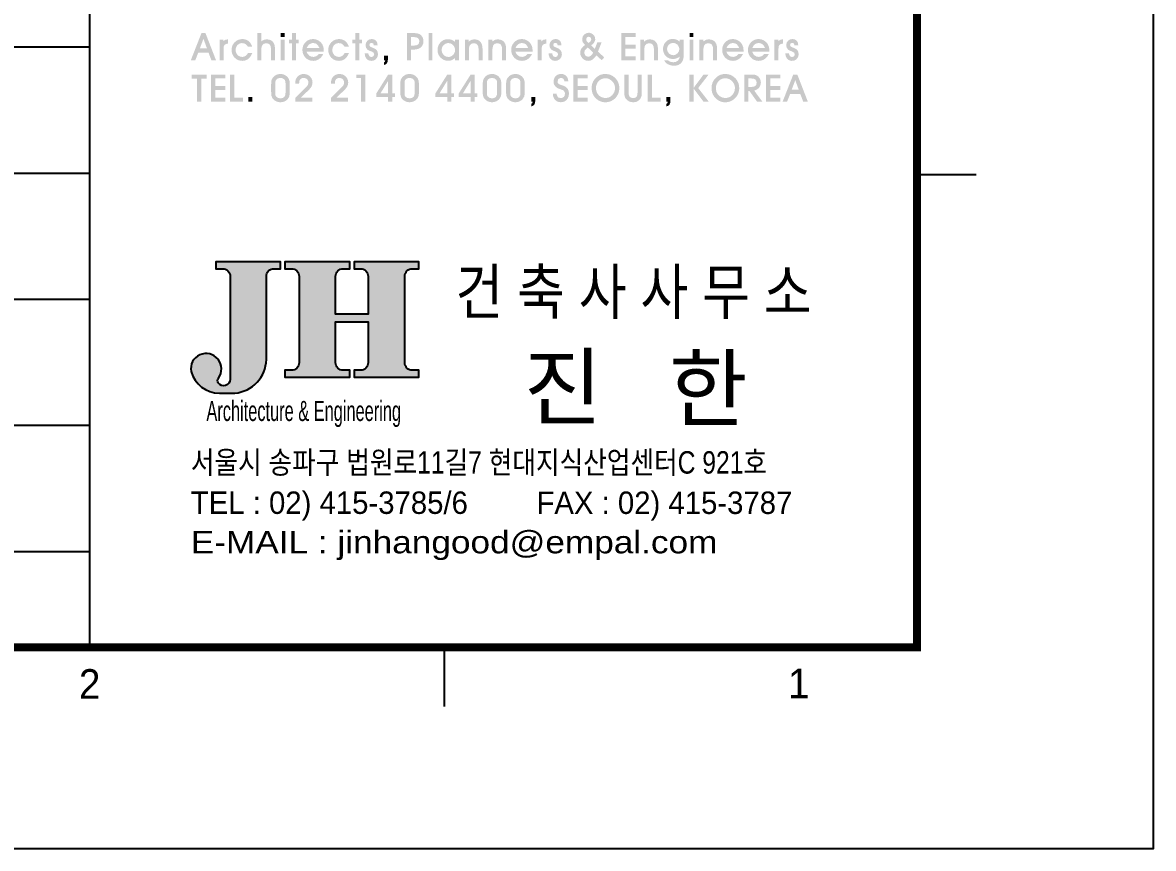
# Model space of a CAD drawing. Header units: millimetres. Extents: x -24416 to 92204, y -190080 to 23760.
# Drawn here: x 79967 to 83794, y -71280 to -68487 of the extents above; entities that cross this region are included whole.
import ezdxf
from ezdxf.enums import TextEntityAlignment as Align

# ---------------------------------------------------------------- set-up
doc = ezdxf.new("R2010")
doc.units = ezdxf.units.MM
doc.header["$LTSCALE"] = 50
for name, color, linetype in [('AA-BORD-FORM', 7, 'Continuous'), ('AA-BORD-TEXT', 3, 'Continuous'), ('itxt', 7, 'Continuous')]:
    doc.layers.add(name, color=color, linetype=linetype)
doc.styles.add('HAUD01', font='Dotum.ttf')
doc.styles.add('돋움', font='Dotum.ttf')

# ---------------------------------------------------------------- blocks, each defined once
blk = doc.blocks.new('XR-FORM 청주월명')
at = {"layer": 'AA-BORD-FORM'}
h = blk.add_hatch(color=256, dxfattribs=at)
h.paths.add_polyline_path([(760.801, 68.941), (760.459, 68.941), (759.556, 66.638), (759.937, 66.638), (760.192, 67.299), (761.057, 67.299), (761.304, 66.638), (761.696, 66.638)])
h.paths.add_polyline_path([(760.929, 67.649), (760.325, 67.649), (760.627, 68.465)], flags=16)
for points in [[(765.531, 67.69), (765.581, 67.873), (765.7, 68.019), (765.727, 68.035), (765.898, 68.084), (765.953, 68.087), (766.14, 68.049), (766.249, 67.957), (766.314, 67.815), (766.342, 67.62), (766.344, 67.541), (766.344, 66.638), (766.679, 66.638), (766.679, 67.641), (766.662, 67.848), (766.613, 68.025), (766.532, 68.171), (766.494, 68.218), (766.363, 68.326), (766.197, 68.392), (766.004, 68.416), (765.996, 68.416), (765.806, 68.394), (765.76, 68.381), (765.605, 68.299), (765.521, 68.234), (765.521, 68.941), (765.183, 68.941), (765.183, 66.638), (765.521, 66.638), (765.521, 67.435), (765.526, 67.639)], [(767.505, 68.941), (767.173, 68.941), (767.173, 68.612), (767.505, 68.612)], [(768.696, 68.383), (768.451, 68.383), (768.451, 68.941), (768.117, 68.941), (768.117, 68.383), (767.872, 68.383), (767.872, 68.074), (768.117, 68.074), (768.117, 66.638), (768.451, 66.638), (768.451, 68.074), (768.696, 68.074)], [(774.057, 68.383), (773.812, 68.383), (773.812, 68.941), (773.478, 68.941), (773.478, 68.383), (773.233, 68.383), (773.233, 68.074), (773.478, 68.074), (773.478, 66.638), (773.812, 66.638), (773.812, 68.074), (774.057, 68.074)], [(780.005, 68.941), (779.676, 68.941), (779.676, 66.638), (780.005, 66.638)], [(797.192, 67.962), (796.336, 67.962), (796.336, 68.609), (797.192, 68.609), (797.192, 68.941), (795.977, 68.941), (795.977, 66.638), (797.192, 66.638), (797.192, 66.986), (796.336, 66.986), (796.336, 67.63), (797.192, 67.63)], [(802.088, 68.941), (801.759, 68.941), (801.759, 68.612), (802.088, 68.612)], [(762.326, 67.609), (762.348, 67.818), (762.405, 67.94), (762.538, 68.027), (762.715, 68.06), (762.715, 68.416), (762.527, 68.394), (762.489, 68.381), (762.334, 68.28), (762.307, 68.234), (762.307, 68.383), (761.992, 68.383), (761.992, 66.638), (762.326, 66.638)], [(763.357, 67.421), (763.351, 67.516), (763.376, 67.704), (763.452, 67.864), (763.509, 67.935), (763.653, 68.044), (763.827, 68.093), (763.889, 68.098), (764.08, 68.071), (764.186, 68.025), (764.319, 67.905), (764.395, 67.788), (764.759, 67.788), (764.681, 67.973), (764.583, 68.128), (764.463, 68.256), (764.441, 68.275), (764.286, 68.37), (764.115, 68.424), (763.947, 68.441), (763.759, 68.424), (763.579, 68.375), (763.566, 68.37), (763.4, 68.28), (763.261, 68.161), (763.251, 68.15), (763.136, 67.997), (763.066, 67.859), (763.019, 67.679), (763.006, 67.511), (763.025, 67.329), (763.074, 67.166), (763.158, 67), (763.267, 66.866), (763.408, 66.744), (763.55, 66.668), (763.724, 66.614), (763.906, 66.597), (764.099, 66.614), (764.27, 66.671), (764.422, 66.763), (764.55, 66.883), (764.653, 67.032), (764.738, 67.209), (764.757, 67.258), (764.395, 67.258), (764.286, 67.1), (764.191, 67.016), (764.023, 66.943), (763.906, 66.929), (763.724, 66.959), (763.569, 67.046), (763.512, 67.098), (763.408, 67.247)], [(767.505, 68.383), (767.173, 68.383), (767.173, 66.638), (767.505, 66.638)], [(772.763, 68.128), (772.643, 68.256), (772.621, 68.275), (772.467, 68.37), (772.295, 68.424), (772.127, 68.441), (771.939, 68.424), (771.76, 68.375), (771.746, 68.37), (771.58, 68.28), (771.442, 68.161), (771.431, 68.15), (771.317, 67.997), (771.246, 67.859), (771.2, 67.679), (771.186, 67.511), (771.205, 67.329), (771.254, 67.166), (771.338, 67), (771.447, 66.866), (771.588, 66.744), (771.73, 66.668), (771.904, 66.614), (772.086, 66.597), (772.279, 66.614), (772.45, 66.671), (772.602, 66.763), (772.73, 66.883), (772.834, 67.032), (772.918, 67.209), (772.937, 67.258), (772.575, 67.258), (772.467, 67.1), (772.371, 67.016), (772.203, 66.943), (772.086, 66.929), (771.904, 66.959), (771.749, 67.046), (771.692, 67.098), (771.588, 67.247), (771.537, 67.421), (771.531, 67.516), (771.556, 67.704), (771.632, 67.864), (771.689, 67.935), (771.833, 68.044), (772.007, 68.093), (772.07, 68.098), (772.26, 68.071), (772.366, 68.025), (772.499, 67.905), (772.575, 67.788), (772.94, 67.788), (772.861, 67.973)], [(775.22, 68.307), (775.076, 68.405), (774.891, 68.443), (774.862, 68.443), (774.679, 68.413), (774.527, 68.321), (774.497, 68.294), (774.394, 68.144), (774.348, 67.968), (774.348, 67.921), (774.378, 67.736), (774.391, 67.704), (774.5, 67.56), (774.533, 67.53), (774.644, 67.467), (774.807, 67.405), (774.878, 67.378), (775.025, 67.28), (775.074, 67.136), (775.006, 66.978), (774.84, 66.915), (774.677, 66.981), (774.66, 67), (774.59, 67.163), (774.587, 67.228), (774.272, 67.228), (774.296, 67.03), (774.361, 66.864), (774.432, 66.766), (774.573, 66.654), (774.745, 66.603), (774.829, 66.597), (775.014, 66.622), (775.171, 66.703), (775.231, 66.755), (775.337, 66.902), (775.389, 67.073), (775.394, 67.149), (775.367, 67.345), (775.305, 67.475), (775.185, 67.592), (775.025, 67.679), (774.894, 67.728), (774.723, 67.807), (774.666, 67.938), (774.715, 68.074), (774.848, 68.122), (774.987, 68.074), (775.041, 67.919), (775.365, 67.919), (775.332, 68.114), (775.253, 68.269)], [(783.295, 68.041), (783.474, 68.087), (783.507, 68.087), (783.694, 68.052), (783.808, 67.959), (783.876, 67.818), (783.904, 67.62), (783.904, 67.565), (783.904, 66.638), (784.241, 66.638), (784.241, 67.63), (784.224, 67.84), (784.178, 68.016), (784.097, 68.163), (784.053, 68.218), (783.923, 68.324), (783.757, 68.389), (783.564, 68.416), (783.537, 68.416), (783.349, 68.389), (783.316, 68.378), (783.164, 68.296), (783.072, 68.226), (783.072, 68.383), (782.745, 68.383), (782.745, 66.638), (783.083, 66.638), (783.083, 67.435), (783.093, 67.66), (783.131, 67.834), (783.172, 67.929)], [(785.165, 67.929), (785.285, 68.041), (785.467, 68.087), (785.499, 68.087), (785.687, 68.052), (785.801, 67.959), (785.869, 67.818), (785.896, 67.62), (785.896, 67.565), (785.896, 66.638), (786.233, 66.638), (786.233, 67.63), (786.217, 67.84), (786.168, 68.016), (786.089, 68.163), (786.046, 68.218), (785.913, 68.324), (785.749, 68.389), (785.556, 68.416), (785.529, 68.416), (785.342, 68.389), (785.309, 68.378), (785.157, 68.296), (785.064, 68.226), (785.064, 68.383), (784.738, 68.383), (784.738, 66.638), (785.073, 66.638), (785.073, 67.435), (785.086, 67.66), (785.124, 67.834)], [(789.324, 67.94), (789.458, 68.027), (789.634, 68.06), (789.634, 68.416), (789.447, 68.394), (789.406, 68.381), (789.251, 68.28), (789.227, 68.234), (789.227, 68.383), (788.911, 68.383), (788.911, 66.638), (789.246, 66.638), (789.246, 67.609), (789.267, 67.818)], [(790.583, 67.679), (790.453, 67.728), (790.281, 67.807), (790.224, 67.938), (790.273, 68.074), (790.406, 68.122), (790.545, 68.074), (790.599, 67.919), (790.923, 67.919), (790.89, 68.114), (790.811, 68.269), (790.779, 68.307), (790.635, 68.405), (790.45, 68.443), (790.42, 68.443), (790.238, 68.413), (790.086, 68.321), (790.056, 68.294), (789.952, 68.144), (789.906, 67.968), (789.906, 67.921), (789.936, 67.736), (789.95, 67.704), (790.058, 67.56), (790.091, 67.53), (790.202, 67.467), (790.366, 67.405), (790.436, 67.378), (790.583, 67.28), (790.632, 67.136), (790.564, 66.978), (790.398, 66.915), (790.235, 66.981), (790.219, 67), (790.148, 67.163), (790.145, 67.228), (789.83, 67.228), (789.855, 67.03), (789.92, 66.864), (789.99, 66.766), (790.132, 66.654), (790.303, 66.603), (790.387, 66.597), (790.572, 66.622), (790.73, 66.703), (790.79, 66.755), (790.898, 66.902), (790.947, 67.073), (790.953, 67.149), (790.926, 67.345), (790.863, 67.475), (790.743, 67.592)], [(798.013, 67.929), (798.133, 68.041), (798.312, 68.087), (798.345, 68.087), (798.532, 68.052), (798.649, 67.959), (798.714, 67.818), (798.742, 67.62), (798.744, 67.565), (798.744, 66.638), (799.081, 66.638), (799.081, 67.63), (799.065, 67.84), (799.016, 68.016), (798.937, 68.163), (798.894, 68.218), (798.761, 68.324), (798.597, 68.389), (798.404, 68.416), (798.377, 68.416), (798.19, 68.389), (798.157, 68.378), (798.005, 68.296), (797.912, 68.226), (797.912, 68.383), (797.583, 68.383), (797.583, 66.638), (797.921, 66.638), (797.921, 67.435), (797.934, 67.66), (797.969, 67.834)], [(802.088, 68.383), (801.759, 68.383), (801.759, 66.638), (802.088, 66.638)], [(803.137, 68.041), (803.317, 68.087), (803.35, 68.087), (803.537, 68.052), (803.651, 67.959), (803.719, 67.818), (803.746, 67.62), (803.746, 67.565), (803.746, 66.638), (804.084, 66.638), (804.084, 67.63), (804.067, 67.84), (804.021, 68.016), (803.939, 68.163), (803.896, 68.218), (803.765, 68.324), (803.6, 68.389), (803.407, 68.416), (803.379, 68.416), (803.192, 68.389), (803.159, 68.378), (803.007, 68.296), (802.915, 68.226), (802.915, 68.383), (802.588, 68.383), (802.588, 66.638), (802.925, 66.638), (802.925, 67.435), (802.936, 67.66), (802.974, 67.834), (803.015, 67.929)], [(809.358, 67.94), (809.491, 68.027), (809.665, 68.06), (809.665, 68.416), (809.48, 68.394), (809.439, 68.381), (809.284, 68.28), (809.26, 68.234), (809.26, 68.383), (808.944, 68.383), (808.944, 66.638), (809.276, 66.638), (809.276, 67.609), (809.3, 67.818)], [(810.257, 67.938), (810.306, 68.074), (810.44, 68.122), (810.578, 68.074), (810.633, 67.919), (810.953, 67.919), (810.923, 68.114), (810.845, 68.269), (810.809, 68.307), (810.668, 68.405), (810.483, 68.443), (810.453, 68.443), (810.271, 68.413), (810.116, 68.321), (810.089, 68.294), (809.983, 68.144), (809.939, 67.968), (809.939, 67.921), (809.969, 67.736), (809.98, 67.704), (810.092, 67.56), (810.124, 67.53), (810.236, 67.467), (810.396, 67.405), (810.467, 67.378), (810.614, 67.28), (810.662, 67.136), (810.597, 66.978), (810.431, 66.915), (810.268, 66.981), (810.249, 67), (810.181, 67.163), (810.176, 67.228), (809.86, 67.228), (809.888, 67.03), (809.953, 66.864), (810.024, 66.766), (810.165, 66.654), (810.336, 66.603), (810.418, 66.597), (810.603, 66.622), (810.763, 66.703), (810.823, 66.755), (810.929, 66.902), (810.981, 67.073), (810.986, 67.149), (810.959, 67.345), (810.896, 67.475), (810.777, 67.592), (810.614, 67.679), (810.486, 67.728), (810.314, 67.807)], [(776.232, 66.687), (776.232, 67.038), (775.903, 67.038), (775.903, 66.638), (776.014, 66.638), (775.973, 66.51), (775.903, 66.47), (775.903, 66.244), (776.079, 66.317), (776.153, 66.391), (776.218, 66.546)], [(760.442, 65.105), (760.902, 65.105), (760.902, 65.442), (759.619, 65.442), (759.619, 65.105), (760.089, 65.105), (760.089, 63.139), (760.442, 63.139)], [(762.481, 65.442), (761.269, 65.442), (761.269, 63.139), (762.481, 63.139), (762.481, 63.485), (761.625, 63.485), (761.625, 64.132), (762.481, 64.132), (762.481, 64.463), (761.625, 64.463), (761.625, 65.108), (762.481, 65.108)], [(763.232, 65.442), (762.875, 65.442), (762.875, 63.139), (763.974, 63.139), (763.974, 63.485), (763.232, 63.485)], [(769.658, 65.263), (769.645, 65.276), (769.498, 65.39), (769.332, 65.461), (769.153, 65.488), (769.128, 65.488), (768.938, 65.469), (768.769, 65.407), (768.625, 65.306), (768.593, 65.273), (768.492, 65.135), (768.424, 64.972), (768.391, 64.784), (768.389, 64.689), (768.389, 64.667), (768.726, 64.667), (768.726, 64.719), (768.753, 64.915), (768.826, 65.045), (768.97, 65.135), (769.115, 65.154), (769.294, 65.116), (769.403, 65.042), (769.495, 64.89), (769.511, 64.762), (769.473, 64.588), (769.424, 64.504), (769.324, 64.387), (769.199, 64.259), (769.191, 64.249), (768.389, 63.471), (768.389, 63.139), (769.851, 63.139), (769.851, 63.476), (768.851, 63.476), (769.528, 64.123), (769.664, 64.27), (769.764, 64.414), (769.772, 64.431), (769.84, 64.607), (769.857, 64.765), (769.835, 64.947), (769.77, 65.113)], [(772.665, 65.276), (772.518, 65.39), (772.355, 65.461), (772.173, 65.488), (772.151, 65.488), (771.958, 65.469), (771.79, 65.407), (771.646, 65.306), (771.616, 65.273), (771.512, 65.135), (771.447, 64.972), (771.412, 64.784), (771.409, 64.689), (771.409, 64.667), (771.746, 64.667), (771.746, 64.719), (771.773, 64.915), (771.847, 65.045), (771.991, 65.135), (772.135, 65.154), (772.314, 65.116), (772.423, 65.042), (772.515, 64.89), (772.532, 64.762), (772.494, 64.588), (772.445, 64.504), (772.344, 64.387), (772.219, 64.259), (772.211, 64.249), (771.409, 63.471), (771.409, 63.139), (772.872, 63.139), (772.872, 63.476), (771.871, 63.476), (772.548, 64.123), (772.684, 64.27), (772.785, 64.414), (772.793, 64.431), (772.861, 64.607), (772.877, 64.765), (772.855, 64.947), (772.79, 65.113), (772.679, 65.263)], [(774.331, 65.437), (773.573, 65.437), (773.573, 65.135), (773.97, 65.135), (773.97, 63.139), (774.331, 63.139)], [(790.648, 64.673), (790.602, 64.751), (790.594, 64.841), (790.637, 65.023), (790.67, 65.072), (790.828, 65.154), (790.888, 65.157), (791.059, 65.102), (791.083, 65.078), (791.165, 64.923), (791.173, 64.855), (791.502, 64.855), (791.472, 65.053), (791.404, 65.219), (791.323, 65.325), (791.181, 65.428), (791.01, 65.483), (790.893, 65.491), (790.703, 65.469), (790.542, 65.398), (790.431, 65.309), (790.33, 65.167), (790.27, 64.996), (790.254, 64.825), (790.279, 64.637), (790.281, 64.632), (790.371, 64.469), (790.374, 64.466), (790.51, 64.344), (790.589, 64.295), (790.757, 64.219), (790.836, 64.197), (791.04, 64.118), (791.119, 64.069), (791.203, 63.928), (791.217, 63.814), (791.176, 63.631), (791.119, 63.547), (790.966, 63.46), (790.855, 63.447), (790.678, 63.49), (790.61, 63.547), (790.529, 63.699), (790.512, 63.827), (790.192, 63.827), (790.211, 63.631), (790.268, 63.463), (790.363, 63.316), (790.379, 63.3), (790.521, 63.186), (790.684, 63.12), (790.86, 63.099), (791.051, 63.12), (791.217, 63.188), (791.355, 63.297), (791.366, 63.308), (791.467, 63.452), (791.529, 63.618), (791.554, 63.808), (791.556, 63.846), (791.532, 64.036), (791.461, 64.202), (791.434, 64.246), (791.312, 64.374), (791.151, 64.469), (791.094, 64.493), (790.931, 64.545), (790.771, 64.599)], [(792.288, 65.108), (793.144, 65.108), (793.144, 65.442), (791.929, 65.442), (791.929, 63.139), (793.144, 63.139), (793.144, 63.485), (792.288, 63.485), (792.288, 64.132), (793.144, 64.132), (793.144, 64.463), (792.288, 64.463)], [(796.599, 65.442), (796.24, 65.442), (796.24, 63.988), (796.246, 63.773), (796.251, 63.68), (796.306, 63.498), (796.357, 63.408), (796.482, 63.27), (796.635, 63.172), (796.803, 63.118), (796.996, 63.096), (797.018, 63.096), (797.211, 63.12), (797.355, 63.177), (797.496, 63.283), (797.602, 63.408), (797.676, 63.574), (797.698, 63.667), (797.714, 63.833), (797.719, 63.988), (797.719, 65.442), (797.36, 65.442), (797.36, 63.982), (797.344, 63.759), (797.298, 63.607), (797.284, 63.58), (797.159, 63.476), (796.991, 63.449), (796.795, 63.482), (796.675, 63.58), (796.621, 63.718), (796.599, 63.925), (796.599, 63.982)], [(798.576, 65.442), (798.217, 65.442), (798.217, 63.139), (799.315, 63.139), (799.315, 63.485), (798.576, 63.485)], [(802.102, 64.257), (802.944, 63.139), (803.39, 63.139), (802.488, 64.3), (803.374, 65.442), (802.942, 65.442), (802.102, 64.311), (802.102, 65.442), (801.746, 65.442), (801.746, 63.139), (802.102, 63.139)], [(809.439, 64.463), (808.583, 64.463), (808.583, 65.108), (809.439, 65.108), (809.439, 65.442), (808.224, 65.442), (808.224, 63.139), (809.439, 63.139), (809.439, 63.485), (808.583, 63.485), (808.583, 64.132), (809.439, 64.132)], [(764.778, 63.555), (764.439, 63.555), (764.439, 63.139), (764.778, 63.139)], [(788.699, 63.536), (788.37, 63.536), (788.37, 63.139), (788.482, 63.139), (788.441, 63.012), (788.37, 62.971), (788.37, 62.745), (788.547, 62.819), (788.62, 62.892), (788.686, 63.047), (788.699, 63.188)], [(800.136, 63.536), (799.804, 63.536), (799.804, 63.139), (799.919, 63.139), (799.875, 63.012), (799.804, 62.971), (799.804, 62.745), (799.981, 62.819), (800.057, 62.892), (800.123, 63.047), (800.136, 63.188)]]:
    blk.add_hatch(color=256, dxfattribs=at).paths.add_polyline_path(points)
h = blk.add_hatch(color=256, dxfattribs=at)
h.paths.add_polyline_path([(779.219, 68.049), (779.247, 68.237), (779.247, 68.261), (779.222, 68.449), (779.162, 68.606), (779.048, 68.759), (778.929, 68.848), (778.76, 68.914), (778.684, 68.93), (778.518, 68.941), (778.385, 68.941), (777.841, 68.941), (777.841, 66.638), (778.195, 66.638), (778.195, 67.552), (778.445, 67.552), (778.646, 67.568), (778.823, 67.62), (778.972, 67.701), (779.032, 67.75), (779.149, 67.889)])
h.paths.add_polyline_path([(778.195, 68.609), (778.434, 68.609), (778.64, 68.585), (778.776, 68.522), (778.871, 68.386), (778.891, 68.242), (778.85, 68.057), (778.776, 67.97), (778.632, 67.908), (778.423, 67.889), (778.195, 67.889)], flags=16)
h = blk.add_hatch(color=256, dxfattribs=at)
h.paths.add_polyline_path([(793.432, 67.91), (793.59, 68.038), (793.693, 68.158), (793.767, 68.326), (793.777, 68.424), (793.748, 68.604), (793.661, 68.761), (793.614, 68.81), (793.465, 68.922), (793.294, 68.971), (793.242, 68.973), (793.057, 68.946), (792.897, 68.867), (792.831, 68.81), (792.728, 68.663), (792.676, 68.489), (792.671, 68.408), (792.706, 68.228), (792.728, 68.177), (792.826, 68.035), (792.921, 67.94), (792.758, 67.815), (792.636, 67.685), (792.603, 67.633), (792.53, 67.467), (792.508, 67.288), (792.53, 67.106), (792.598, 66.94), (792.704, 66.804), (792.848, 66.687), (793.011, 66.619), (793.187, 66.597), (793.367, 66.622), (793.535, 66.701), (793.546, 66.709), (793.674, 66.818), (793.799, 66.964), (793.864, 67.065), (794.327, 66.652), (794.541, 66.896), (794.006, 67.378), (794.318, 68.166), (793.957, 68.166), (793.739, 67.606)])
h.paths.add_polyline_path([(793.152, 67.723), (793.603, 67.291), (793.497, 67.119), (793.413, 67.032), (793.247, 66.953), (793.187, 66.948), (793.011, 66.994), (792.946, 67.049), (792.861, 67.206), (792.853, 67.293), (792.894, 67.473), (792.921, 67.519), (793.038, 67.641)], flags=16)
h.paths.add_polyline_path([(793.201, 68.112), (793.062, 68.248), (793.049, 68.269), (793.008, 68.424), (793.073, 68.585), (793.228, 68.642), (793.383, 68.576), (793.446, 68.419), (793.389, 68.258), (793.253, 68.144)], flags=16)
h = blk.add_hatch(color=256, dxfattribs=at)
h.paths.add_polyline_path([(770.327, 68.335), (770.153, 68.405), (769.971, 68.438), (769.895, 68.441), (769.707, 68.422), (769.541, 68.37), (769.384, 68.28), (769.245, 68.158), (769.131, 68.006), (769.063, 67.864), (769.014, 67.688), (769, 67.516), (769.019, 67.331), (769.068, 67.168), (769.153, 67.002), (769.261, 66.866), (769.405, 66.744), (769.552, 66.668), (769.726, 66.614), (769.914, 66.597), (770.101, 66.614), (770.275, 66.671), (770.411, 66.747), (770.55, 66.861), (770.667, 67.002), (770.759, 67.168), (770.379, 67.168), (770.243, 67.04), (770.183, 67), (770.006, 66.94), (769.914, 66.934), (769.729, 66.962), (769.574, 67.049), (769.452, 67.179), (769.365, 67.345), (769.354, 67.383), (770.814, 67.383), (770.814, 67.448), (770.8, 67.644), (770.776, 67.772), (770.708, 67.948), (770.659, 68.035), (770.542, 68.18), (770.398, 68.294)])
h.paths.add_polyline_path([(769.916, 68.106), (770.101, 68.074), (770.221, 68.008), (770.338, 67.883), (770.43, 67.709), (770.436, 67.693), (769.37, 67.693), (769.462, 67.867), (769.589, 68.002), (769.756, 68.084)], flags=16)
h = blk.add_hatch(color=256, dxfattribs=at)
h.paths.add_polyline_path([(782.248, 68.383), (781.916, 68.383), (781.916, 68.207), (781.748, 68.318), (781.606, 68.383), (781.427, 68.427), (781.332, 68.432), (781.139, 68.416), (780.976, 68.37), (780.818, 68.28), (780.687, 68.166), (780.573, 68.019), (780.497, 67.872), (780.448, 67.693), (780.435, 67.522), (780.451, 67.331), (780.503, 67.157), (780.584, 67.002), (780.693, 66.869), (780.834, 66.752), (780.989, 66.668), (781.163, 66.619), (781.348, 66.603), (781.533, 66.627), (781.609, 66.652), (781.764, 66.728), (781.908, 66.828), (781.908, 66.638), (782.248, 66.638)])
h.paths.add_polyline_path([(781.275, 68.095), (781.359, 68.101), (781.536, 68.071), (781.693, 67.984), (781.75, 67.932), (781.856, 67.785), (781.914, 67.614), (781.922, 67.503), (781.892, 67.326), (781.808, 67.166), (781.75, 67.098), (781.601, 66.986), (781.432, 66.932), (781.362, 66.926), (781.18, 66.953), (781.022, 67.038), (780.951, 67.098), (780.845, 67.244), (780.791, 67.416), (780.783, 67.524), (780.81, 67.707), (780.891, 67.867), (780.954, 67.938), (781.103, 68.044)], flags=16)
h = blk.add_hatch(color=256, dxfattribs=at)
h.paths.add_polyline_path([(788.373, 67.948), (788.324, 68.035), (788.204, 68.18), (788.06, 68.294), (787.99, 68.335), (787.818, 68.405), (787.636, 68.438), (787.557, 68.441), (787.37, 68.422), (787.207, 68.37), (787.049, 68.28), (786.91, 68.158), (786.796, 68.006), (786.725, 67.864), (786.679, 67.688), (786.666, 67.516), (786.685, 67.331), (786.731, 67.168), (786.818, 67.002), (786.924, 66.866), (787.071, 66.744), (787.215, 66.668), (787.389, 66.614), (787.576, 66.597), (787.764, 66.614), (787.938, 66.671), (788.077, 66.747), (788.212, 66.861), (788.329, 67.002), (788.425, 67.168), (788.041, 67.168), (787.908, 67.04), (787.845, 67), (787.669, 66.94), (787.576, 66.934), (787.394, 66.962), (787.237, 67.049), (787.114, 67.179), (787.03, 67.345), (787.016, 67.383), (788.476, 67.383), (788.476, 67.448), (788.465, 67.644), (788.441, 67.772)])
h.paths.add_polyline_path([(787.128, 67.867), (787.245, 67.995), (787.258, 68.006), (787.421, 68.084), (787.579, 68.106), (787.764, 68.074), (787.886, 68.008), (788, 67.883), (788.093, 67.709), (788.101, 67.693), (787.035, 67.693)], flags=16)
h = blk.add_hatch(color=256, dxfattribs=at)
h.paths.add_polyline_path([(801.262, 68.383), (800.919, 68.383), (800.919, 68.228), (800.751, 68.343), (800.625, 68.402), (800.449, 68.443), (800.354, 68.449), (800.158, 68.432), (800.008, 68.389), (799.851, 68.299), (799.745, 68.201), (799.631, 68.055), (799.571, 67.929), (799.524, 67.75), (799.511, 67.601), (799.53, 67.41), (799.584, 67.239), (799.677, 67.087), (799.753, 66.997), (799.891, 66.883), (800.052, 66.804), (800.229, 66.763), (800.373, 66.752), (800.549, 66.777), (800.669, 66.815), (800.843, 66.902), (800.933, 66.978), (800.884, 66.79), (800.789, 66.644), (800.751, 66.606), (800.601, 66.516), (800.416, 66.48), (800.389, 66.48), (800.196, 66.499), (800.12, 66.524), (799.962, 66.619), (799.932, 66.654), (799.601, 66.654), (799.69, 66.502), (799.824, 66.374), (799.927, 66.312), (800.09, 66.241), (800.272, 66.2), (800.454, 66.19), (800.653, 66.206), (800.827, 66.26), (800.973, 66.35), (801.052, 66.426), (801.15, 66.559), (801.215, 66.722), (801.253, 66.907), (801.262, 67.062)])
h.paths.add_polyline_path([(800.84, 67.81), (800.889, 67.636), (800.892, 67.581), (800.857, 67.41), (800.756, 67.255), (800.734, 67.233), (800.579, 67.122), (800.411, 67.079), (800.384, 67.076), (800.204, 67.108), (800.049, 67.198), (800.011, 67.233), (799.902, 67.383), (799.856, 67.557), (799.853, 67.603), (799.886, 67.783), (799.981, 67.938), (800.008, 67.965), (800.158, 68.071), (800.332, 68.114), (800.375, 68.114), (800.549, 68.082), (800.704, 67.987), (800.734, 67.959)], flags=16)
h = blk.add_hatch(color=256, dxfattribs=at)
h.paths.add_polyline_path([(806.223, 67.948), (806.174, 68.035), (806.054, 68.18), (805.91, 68.294), (805.84, 68.335), (805.668, 68.405), (805.486, 68.438), (805.41, 68.441), (805.22, 68.422), (805.057, 68.37), (804.899, 68.28), (804.76, 68.158), (804.646, 68.006), (804.576, 67.864), (804.529, 67.688), (804.516, 67.516), (804.535, 67.331), (804.584, 67.168), (804.668, 67.002), (804.777, 66.866), (804.921, 66.744), (805.065, 66.668), (805.242, 66.614), (805.426, 66.597), (805.614, 66.614), (805.788, 66.671), (805.927, 66.747), (806.063, 66.861), (806.18, 67.002), (806.275, 67.168), (805.891, 67.168), (805.758, 67.04), (805.696, 67), (805.522, 66.94), (805.426, 66.934), (805.244, 66.962), (805.087, 67.049), (804.967, 67.179), (804.88, 67.345), (804.866, 67.383), (806.326, 67.383), (806.326, 67.448), (806.315, 67.644), (806.291, 67.772)])
h.paths.add_polyline_path([(804.978, 67.867), (805.098, 67.995), (805.108, 68.006), (805.272, 68.084), (805.429, 68.106), (805.614, 68.074), (805.736, 68.008), (805.851, 67.883), (805.943, 67.709), (805.951, 67.693), (804.886, 67.693)], flags=16)
h = blk.add_hatch(color=256, dxfattribs=at)
h.paths.add_polyline_path([(808.471, 67.772), (808.406, 67.948), (808.357, 68.035), (808.238, 68.18), (808.093, 68.294), (808.023, 68.335), (807.849, 68.405), (807.667, 68.438), (807.59, 68.441), (807.403, 68.422), (807.24, 68.37), (807.082, 68.28), (806.943, 68.158), (806.829, 68.006), (806.759, 67.864), (806.712, 67.688), (806.696, 67.516), (806.715, 67.331), (806.764, 67.168), (806.851, 67.002), (806.957, 66.866), (807.101, 66.744), (807.248, 66.668), (807.422, 66.614), (807.61, 66.597), (807.797, 66.614), (807.971, 66.671), (808.107, 66.747), (808.246, 66.861), (808.363, 67.002), (808.458, 67.168), (808.074, 67.168), (807.941, 67.04), (807.879, 67), (807.702, 66.94), (807.61, 66.934), (807.425, 66.962), (807.27, 67.049), (807.147, 67.179), (807.063, 67.345), (807.049, 67.383), (808.509, 67.383), (808.509, 67.448), (808.496, 67.644)])
h.paths.add_polyline_path([(807.069, 67.693), (807.161, 67.867), (807.278, 67.995), (807.291, 68.006), (807.452, 68.084), (807.612, 68.106), (807.797, 68.074), (807.919, 68.008), (808.034, 67.883), (808.126, 67.709), (808.131, 67.693)], flags=16)
h = blk.add_hatch(color=256, dxfattribs=at)
h.paths.add_polyline_path([(767.929, 64.637), (767.918, 64.836), (767.902, 64.928), (767.834, 65.105), (767.801, 65.154), (767.676, 65.295), (767.527, 65.398), (767.519, 65.401), (767.35, 65.466), (767.163, 65.488), (767.146, 65.488), (766.956, 65.469), (766.785, 65.415), (766.774, 65.409), (766.619, 65.306), (766.494, 65.173), (766.404, 65.012), (766.377, 64.915), (766.361, 64.749), (766.358, 64.624), (766.358, 63.955), (766.366, 63.751), (766.382, 63.645), (766.448, 63.468), (766.488, 63.408), (766.619, 63.275), (766.774, 63.18), (766.945, 63.118), (767.133, 63.096), (767.146, 63.096), (767.334, 63.118), (767.508, 63.177), (767.519, 63.183), (767.676, 63.283), (767.798, 63.416), (767.883, 63.582), (767.902, 63.65), (767.926, 63.824), (767.929, 63.941)])
h.paths.add_polyline_path([(766.711, 64.686), (766.722, 64.86), (766.766, 64.983), (766.902, 65.102), (766.921, 65.11), (767.097, 65.154), (767.141, 65.154), (767.326, 65.124), (767.364, 65.108), (767.505, 64.991), (767.516, 64.977), (767.562, 64.852), (767.573, 64.686), (767.573, 63.895), (767.546, 63.694), (767.468, 63.547), (767.326, 63.455), (767.138, 63.427), (766.953, 63.46), (766.918, 63.476), (766.771, 63.591), (766.76, 63.604), (766.717, 63.716), (766.711, 63.846)], flags=16)
h = blk.add_hatch(color=256, dxfattribs=at)
h.paths.add_polyline_path([(776.596, 65.442), (776.262, 65.442), (775.256, 63.846), (775.256, 63.536), (776.256, 63.536), (776.256, 63.139), (776.596, 63.139), (776.596, 63.536), (776.827, 63.536), (776.827, 63.86), (776.596, 63.86)])
h.paths.add_polyline_path([(776.256, 64.912), (776.256, 63.86), (775.615, 63.86)], flags=16)
h = blk.add_hatch(color=256, dxfattribs=at)
h.paths.add_polyline_path([(778.605, 65.295), (778.453, 65.398), (778.447, 65.401), (778.276, 65.466), (778.089, 65.488), (778.075, 65.488), (777.885, 65.469), (777.711, 65.415), (777.702, 65.409), (777.545, 65.306), (777.422, 65.173), (777.333, 65.012), (777.306, 64.915), (777.287, 64.749), (777.284, 64.624), (777.284, 63.955), (777.295, 63.751), (777.308, 63.645), (777.376, 63.468), (777.417, 63.408), (777.548, 63.275), (777.702, 63.18), (777.874, 63.118), (778.061, 63.096), (778.075, 63.096), (778.263, 63.118), (778.437, 63.177), (778.447, 63.183), (778.605, 63.283), (778.727, 63.416), (778.812, 63.582), (778.831, 63.65), (778.855, 63.824), (778.858, 63.941), (778.858, 64.637), (778.847, 64.836), (778.831, 64.928), (778.763, 65.105), (778.73, 65.154)])
h.paths.add_polyline_path([(778.069, 65.154), (778.254, 65.124), (778.292, 65.108), (778.434, 64.991), (778.445, 64.977), (778.491, 64.852), (778.499, 64.686), (778.499, 63.895), (778.475, 63.694), (778.397, 63.547), (778.254, 63.455), (778.067, 63.427), (777.882, 63.46), (777.844, 63.476), (777.7, 63.591), (777.689, 63.604), (777.645, 63.716), (777.64, 63.846), (777.64, 64.686), (777.648, 64.86), (777.694, 64.983), (777.83, 65.102), (777.849, 65.11), (778.026, 65.154)], flags=16)
h = blk.add_hatch(color=256, dxfattribs=at)
h.paths.add_polyline_path([(781.593, 65.442), (781.261, 65.442), (780.253, 63.846), (780.253, 63.536), (781.253, 63.536), (781.253, 63.139), (781.593, 63.139), (781.593, 63.536), (781.824, 63.536), (781.824, 63.86), (781.593, 63.86)])
h.paths.add_polyline_path([(781.253, 64.912), (781.253, 63.86), (780.611, 63.86)], flags=16)
h = blk.add_hatch(color=256, dxfattribs=at)
h.paths.add_polyline_path([(783.572, 65.442), (783.238, 65.442), (782.232, 63.846), (782.232, 63.536), (783.232, 63.536), (783.232, 63.139), (783.572, 63.139), (783.572, 63.536), (783.8, 63.536), (783.8, 63.86), (783.572, 63.86)])
h.paths.add_polyline_path([(783.232, 64.912), (783.232, 63.86), (782.588, 63.86)], flags=16)
h = blk.add_hatch(color=256, dxfattribs=at)
h.paths.add_polyline_path([(785.736, 65.105), (785.703, 65.154), (785.578, 65.295), (785.429, 65.398), (785.423, 65.401), (785.252, 65.466), (785.064, 65.488), (785.048, 65.488), (784.858, 65.469), (784.687, 65.415), (784.676, 65.409), (784.521, 65.306), (784.398, 65.173), (784.309, 65.012), (784.281, 64.915), (784.262, 64.749), (784.26, 64.624), (784.26, 63.955), (784.268, 63.751), (784.284, 63.645), (784.352, 63.468), (784.39, 63.408), (784.521, 63.275), (784.676, 63.18), (784.85, 63.118), (785.034, 63.096), (785.048, 63.096), (785.236, 63.118), (785.41, 63.177), (785.423, 63.183), (785.578, 63.283), (785.7, 63.416), (785.788, 63.582), (785.804, 63.65), (785.828, 63.824), (785.834, 63.941), (785.834, 64.637), (785.82, 64.836), (785.804, 64.928)])
h.paths.add_polyline_path([(784.67, 64.983), (784.806, 65.102), (784.822, 65.11), (784.999, 65.154), (785.043, 65.154), (785.227, 65.124), (785.266, 65.108), (785.41, 64.991), (785.421, 64.977), (785.464, 64.852), (785.475, 64.686), (785.475, 63.895), (785.448, 63.694), (785.37, 63.547), (785.227, 63.455), (785.04, 63.427), (784.855, 63.46), (784.82, 63.476), (784.676, 63.591), (784.665, 63.604), (784.621, 63.716), (784.613, 63.846), (784.613, 64.686), (784.624, 64.86)], flags=16)
h = blk.add_hatch(color=256, dxfattribs=at)
h.paths.add_polyline_path([(787.715, 65.105), (787.68, 65.154), (787.557, 65.295), (787.405, 65.398), (787.4, 65.401), (787.228, 65.466), (787.041, 65.488), (787.027, 65.488), (786.837, 65.469), (786.663, 65.415), (786.652, 65.409), (786.497, 65.306), (786.375, 65.173), (786.285, 65.012), (786.258, 64.915), (786.239, 64.749), (786.236, 64.624), (786.236, 63.955), (786.244, 63.751), (786.261, 63.645), (786.329, 63.468), (786.369, 63.408), (786.5, 63.275), (786.652, 63.18), (786.826, 63.118), (787.014, 63.096), (787.027, 63.096), (787.215, 63.118), (787.386, 63.177), (787.4, 63.183), (787.555, 63.283), (787.676, 63.416), (787.764, 63.582), (787.783, 63.65), (787.805, 63.824), (787.81, 63.941), (787.81, 64.637), (787.799, 64.836), (787.783, 64.928)])
h.paths.add_polyline_path([(786.647, 64.983), (786.783, 65.102), (786.799, 65.11), (786.976, 65.154), (787.019, 65.154), (787.204, 65.124), (787.242, 65.108), (787.386, 64.991), (787.397, 64.977), (787.443, 64.852), (787.451, 64.686), (787.451, 63.895), (787.427, 63.694), (787.348, 63.55), (787.345, 63.544), (787.207, 63.455), (787.016, 63.427), (786.834, 63.46), (786.796, 63.476), (786.652, 63.591), (786.641, 63.604), (786.598, 63.716), (786.592, 63.846), (786.592, 64.686), (786.6, 64.86)], flags=16)
h = blk.add_hatch(color=256, dxfattribs=at)
h.paths.add_polyline_path([(795.313, 65.276), (795.158, 65.371), (795.082, 65.407), (794.908, 65.458), (794.723, 65.485), (794.636, 65.488), (794.446, 65.475), (794.267, 65.431), (794.196, 65.407), (794.033, 65.32), (793.883, 65.208), (793.829, 65.154), (793.704, 65.012), (793.603, 64.857), (793.56, 64.765), (793.503, 64.588), (793.476, 64.403), (793.47, 64.306), (793.484, 64.118), (793.522, 63.936), (793.544, 63.862), (793.622, 63.691), (793.726, 63.536), (793.764, 63.493), (793.902, 63.36), (794.055, 63.251), (794.155, 63.196), (794.329, 63.134), (794.511, 63.099), (794.634, 63.093), (794.821, 63.107), (795.001, 63.153), (795.112, 63.194), (795.27, 63.281), (795.419, 63.395), (795.509, 63.482), (795.623, 63.631), (795.713, 63.795), (795.735, 63.852), (795.786, 64.028), (795.811, 64.213), (795.816, 64.306), (795.8, 64.496), (795.757, 64.675), (795.724, 64.765), (795.64, 64.928), (795.528, 65.078), (795.46, 65.151)])
h.paths.add_polyline_path([(794.634, 65.124), (794.824, 65.105), (794.955, 65.061), (795.107, 64.969), (795.224, 64.86), (795.338, 64.713), (795.392, 64.602), (795.441, 64.425), (795.452, 64.308), (795.433, 64.118), (795.381, 63.947), (795.292, 63.792), (795.216, 63.699), (795.074, 63.582), (794.914, 63.501), (794.737, 63.46), (794.634, 63.455), (794.452, 63.479), (794.327, 63.523), (794.166, 63.615), (794.063, 63.705), (793.951, 63.852), (793.894, 63.977), (793.848, 64.153), (793.837, 64.303), (793.859, 64.488), (793.9, 64.618), (793.987, 64.784), (794.079, 64.893), (794.223, 65.012), (794.335, 65.07), (794.511, 65.116)], flags=16)
h = blk.add_hatch(color=256, dxfattribs=at)
h.paths.add_polyline_path([(805.959, 64.306), (805.946, 64.496), (805.902, 64.675), (805.867, 64.765), (805.785, 64.928), (805.674, 65.078), (805.606, 65.151), (805.459, 65.276), (805.301, 65.371), (805.228, 65.407), (805.054, 65.458), (804.866, 65.485), (804.782, 65.488), (804.592, 65.475), (804.412, 65.431), (804.342, 65.407), (804.179, 65.32), (804.029, 65.208), (803.975, 65.154), (803.847, 65.012), (803.749, 64.857), (803.706, 64.765), (803.649, 64.588), (803.619, 64.403), (803.616, 64.306), (803.63, 64.118), (803.665, 63.936), (803.689, 63.862), (803.768, 63.691), (803.871, 63.536), (803.91, 63.493), (804.048, 63.36), (804.198, 63.251), (804.301, 63.196), (804.472, 63.134), (804.654, 63.099), (804.779, 63.093), (804.967, 63.107), (805.146, 63.153), (805.255, 63.194), (805.416, 63.281), (805.562, 63.395), (805.655, 63.482), (805.769, 63.631), (805.856, 63.795), (805.881, 63.852), (805.932, 64.028), (805.957, 64.213)])
h.paths.add_polyline_path([(803.983, 64.303), (804.005, 64.488), (804.045, 64.618), (804.132, 64.784), (804.225, 64.893), (804.369, 65.012), (804.478, 65.07), (804.657, 65.116), (804.779, 65.124), (804.97, 65.105), (805.1, 65.061), (805.253, 64.969), (805.369, 64.86), (805.484, 64.713), (805.538, 64.602), (805.587, 64.425), (805.595, 64.308), (805.579, 64.118), (805.524, 63.947), (805.437, 63.792), (805.361, 63.699), (805.22, 63.582), (805.059, 63.501), (804.883, 63.46), (804.779, 63.455), (804.597, 63.479), (804.472, 63.523), (804.312, 63.615), (804.206, 63.705), (804.094, 63.852), (804.037, 63.977), (803.994, 64.153)], flags=16)
h = blk.add_hatch(color=256, dxfattribs=at)
h.paths.add_polyline_path([(807.414, 64.156), (807.563, 64.257), (807.65, 64.346), (807.74, 64.501), (807.786, 64.678), (807.789, 64.762), (807.767, 64.947), (807.702, 65.105), (807.59, 65.257), (807.468, 65.347), (807.302, 65.415), (807.223, 65.431), (807.06, 65.442), (806.927, 65.442), (806.386, 65.442), (806.386, 63.139), (806.737, 63.139), (806.737, 64.053), (806.824, 64.053), (807.474, 63.139), (807.925, 63.139), (807.229, 64.077)])
h.paths.add_polyline_path([(806.962, 64.39), (806.737, 64.39), (806.737, 65.108), (806.976, 65.108), (807.183, 65.086), (807.319, 65.023), (807.411, 64.887), (807.433, 64.741), (807.392, 64.556), (807.316, 64.471), (807.172, 64.409)], flags=16)
h = blk.add_hatch(color=256, dxfattribs=at)
h.paths.add_polyline_path([(810.875, 65.442), (810.532, 65.442), (809.629, 63.139), (810.007, 63.139), (810.266, 63.797), (811.127, 63.797), (811.377, 63.139), (811.769, 63.139)])
h.paths.add_polyline_path([(810.396, 64.151), (810.701, 64.963), (811, 64.151)], flags=16)
h = blk.add_hatch(color=256, dxfattribs=at)
h.paths.add_polyline_path([(765.951, 48.38, -0.414214), (766.591, 49.02), (767.143, 49.02), (767.143, 49.589), (761.668, 49.589), (761.668, 49.02), (762.252, 49.02, -0.414214), (762.892, 48.38), (762.892, 39.67, -0.741527), (761.883, 39.363, -0.317836), (761.893, 39.774, 1.378533), (759.56, 40.563), (759.56, 40.536, 0.039445), (759.578, 40.333, 0.334706), (761.979, 38.498), (763.288, 38.498, 0.380635), (765.951, 41.341)])
h.paths.add_polyline_path([(771.813, 44.534), (774.56, 44.534), (774.56, 41.069, -0.414214), (773.92, 40.429), (773.368, 40.429), (773.368, 39.86), (778.851, 39.86), (778.851, 40.429), (778.299, 40.429, -0.414214), (777.659, 41.069), (777.659, 48.38, -0.414214), (778.299, 49.02), (778.851, 49.02), (778.851, 49.589), (773.368, 49.589), (773.368, 49.02), (773.92, 49.02, -0.414214), (774.56, 48.38), (774.56, 45.17), (771.813, 45.17), (771.813, 48.38, -0.414214), (772.453, 49.02), (773.005, 49.02), (773.005, 49.589), (767.522, 49.589), (767.522, 49.02), (768.074, 49.02, -0.414214), (768.714, 48.38), (768.714, 41.069, -0.414214), (768.074, 40.429), (767.522, 40.429), (767.522, 39.86), (773.005, 39.86), (773.005, 40.429), (772.453, 40.429, -0.414214), (771.813, 41.069)])
at = {"layer": 'AA-BORD-FORM', "color": 2}
for p, q in [((751, 577), (751, 17)), ((821, 57), (826, 57)), ((781, 17), (781, 12))]:
    blk.add_line(p, q, dxfattribs=at)
at = {"layer": 'AA-BORD-FORM', "color": 1}
blk.add_lwpolyline([(0, 0), (841, 0), (841, 594), (0, 594)], close=True, dxfattribs=at)
at = {"layer": 'AA-BORD-FORM', "color": 2, "const_width": 0.682}
blk.add_lwpolyline([(21, 17), (21, 577), (821, 577), (821, 17)], close=True, dxfattribs=at)
at = {"layer": 'AA-BORD-FORM'}
for points in [[(765.951, 48.38, -0.414214), (766.591, 49.02), (767.143, 49.02), (767.143, 49.589), (761.668, 49.589), (761.668, 49.02), (762.252, 49.02, -0.414214), (762.892, 48.38), (762.892, 39.67, -0.741527), (761.883, 39.363, -0.317836), (761.893, 39.774, 1.516378), (759.578, 40.333, 0.334706), (761.979, 38.498), (763.288, 38.498, 0.380635), (765.951, 41.341)], [(777.659, 48.38, -0.414214), (778.299, 49.02), (778.851, 49.02), (778.851, 49.589), (773.368, 49.589), (773.368, 49.02), (773.92, 49.02, -0.414214), (774.56, 48.38), (774.56, 45.17), (771.813, 45.17), (771.813, 48.38, -0.414214), (772.453, 49.02), (773.005, 49.02), (773.005, 49.589), (767.522, 49.589), (767.522, 49.02), (768.074, 49.02, -0.414214), (768.714, 48.38), (768.714, 41.069, -0.414214), (768.074, 40.429), (767.522, 40.429), (767.522, 39.86), (773.005, 39.86), (773.005, 40.429), (772.453, 40.429, -0.414214), (771.813, 41.069), (771.813, 44.534), (774.56, 44.534), (774.56, 41.069, -0.414214), (773.92, 40.429), (773.368, 40.429), (773.368, 39.86), (778.851, 39.86), (778.851, 40.429), (778.299, 40.429, -0.414214), (777.659, 41.069)]]:
    blk.add_lwpolyline(points, format="xyb", close=True, dxfattribs=at)
at = {"layer": 'AA-BORD-FORM', "style": '돋움'}
for s, height, width, p in [('건 축 사 사 무 소', 3.79259, 0.85, (797.015, 47.076)), ('Architecture & Engineering', 1.70667, 0.62, (769.114, 36.993))]:
    blk.add_text(s, height=height, dxfattribs=dict(at, width=width)).set_placement(p, align=Align.MIDDLE_CENTER)
at = {"layer": 'AA-BORD-FORM', "style": 'HAUD01'}
blk.add_text('진', height=5.31, dxfattribs=at).set_placement((791.039, 39.017), align=Align.MIDDLE_CENTER)
blk.add_text('한', height=5.31, dxfattribs=at).set_placement((803.339, 39.017), align=Align.MIDDLE)
at = {"layer": 'AA-BORD-FORM', "style": '돋움'}
for s, width, p in [('서울시 송파구 법원로11길7 현대지식산업센터C 921호', 0.84, (759.56, 32.642)), ('E-MAIL : jinhangood@empal.com', 1.2, (759.56, 25.898))]:
    blk.add_text(s, height=1.8963, dxfattribs=dict(at, width=width)).set_placement(p, align=Align.MIDDLE_LEFT)
for s, p in [('TEL : 02) 415-3785/6', (759.56, 29.233)), ('FAX : 02) 415-3787', (788.803, 29.229))]:
    blk.add_text(s, height=1.8963, dxfattribs=at).set_placement(p, align=Align.MIDDLE_LEFT)
at = {"layer": 'AA-BORD-TEXT', "color": 7, "style": 'HAUD01'}
for s, p in [('2', (751, 13.905)), ('1', (811, 13.949))]:
    blk.add_text(s, height=2.5, dxfattribs=at).set_placement(p, align=Align.MIDDLE_CENTER)
blk = doc.blocks.new('A$C58180E1C')
at = {"layer": 'itxt'}
for p, q in [((0, 2031.1), (6996, 2031.1)), ((6996, 2031.1), (6996, 324.5))]:
    blk.add_line(p, q, dxfattribs=at)
for points in [[(0, 1604.5), (6996, 1604.5)], [(0, 1177.8), (6996, 1177.8)], [(0, 751.1), (6996, 751.1)], [(0, 324.5), (6996, 324.5)]]:
    blk.add_lwpolyline(points, dxfattribs=at)

msp = doc.modelspace()

# ---------------------------------------------------------------- block references
at = {"xscale": 40, "yscale": 40, "zscale": 40}
msp.add_blockref('XR-FORM 청주월명', (50153.9, -71280), dxfattribs=at)
msp.add_blockref('A$C58180E1C', (73197.9, -70600))

doc.saveas('drawing.dxf')
